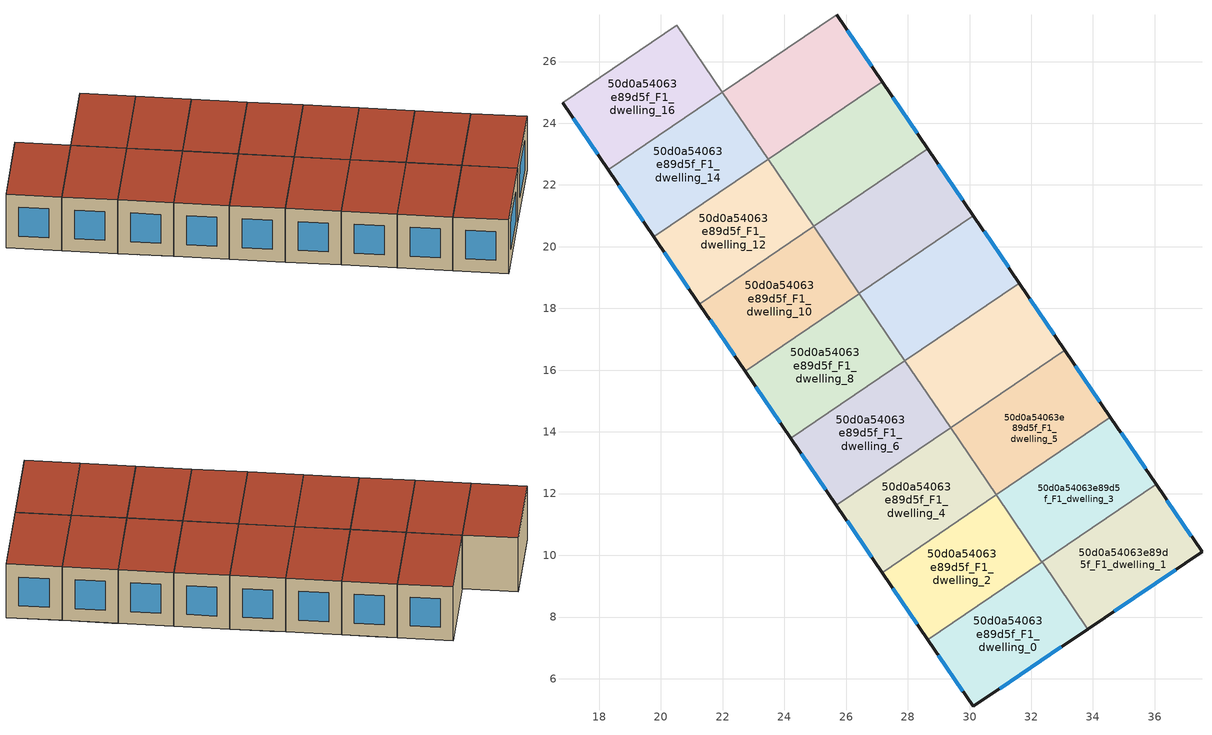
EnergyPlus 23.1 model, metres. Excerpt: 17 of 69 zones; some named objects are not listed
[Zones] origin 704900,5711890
50d0a54063e89d5f_F1_dwelling_0
 floor to 50d0a54063e89d5f_F0_dwelling_18 (EU_floor_Construction): 32.35,9.78 33.83,7.6 30.12,5.1 28.65,7.27 z3
 floor to 50d0a54063e89d5f_F0_dwelling_0 (EU_floor_Construction): 32.44,9.66 33.84,7.61 33.83,7.6 32.43,9.65 z3
 wall outside (EU_wall_Construction): 28.65,7.26 30.12,5.1 33.84,7.61 z3:6
 wall to 50d0a54063e89d5f_F1_dwelling_1 (EU_wall_Construction): 33.84,7.61 32.36,9.79 z3:6
 wall to 50d0a54063e89d5f_F1_dwelling_2 (EU_wall_Construction): 32.35,9.78 28.65,7.26 z3:6
 wall to 50d0a54063e89d5f_F1_dwelling_3 (EU_wall_Construction): 32.36,9.79 32.35,9.78 z3:6
 window (EU_Window_Construction): 30.98,5.68 32.98,7.03 / 28.99,6.76 29.78,5.6 z3.69:5.31
 roof outside (EU_roof_Construction): 33.84,7.61 32.36,9.79 28.65,7.26 30.12,5.1 z6
50d0a54063e89d5f_F1_dwelling_1
 floor to 50d0a54063e89d5f_F0_dwelling_0 (EU_floor_Construction): 36.13,12.17 37.53,10.11 33.84,7.61 32.44,9.66 z3
 floor to 50d0a54063e89d5f_F0_dwelling_1 (EU_floor_Construction): 36.05,12.3 36.13,12.17 32.44,9.66 32.36,9.79 z3
 wall outside (EU_wall_Construction): 33.84,7.61 37.53,10.11 36.05,12.3 z3:6
 wall to 50d0a54063e89d5f_F1_dwelling_3 (EU_wall_Construction): 36.05,12.3 32.36,9.79 z3:6
 window (EU_Window_Construction): 37.19,10.62 36.39,11.79 / 34.69,8.19 36.68,9.53 z3.69:5.31
 roof outside (EU_roof_Construction): 37.53,10.11 36.05,12.3 32.36,9.79 33.84,7.61 z6
50d0a54063e89d5f_F1_dwelling_10
 floor to 50d0a54063e89d5f_F0_dwelling_23 (EU_floor_Construction): 24.95,20.66 26.42,18.49 22.73,15.97 21.25,18.14 z3
 wall outside (EU_wall_Construction): 21.25,18.14 22.73,15.97 z3:6
 wall to 50d0a54063e89d5f_F1_dwelling_12 (EU_wall_Construction): 24.95,20.66 21.25,18.14 z3:6
 wall to 50d0a54063e89d5f_F1_dwelling_11 (EU_wall_Construction): 26.43,18.48 24.95,20.66 z3:6
 wall to 50d0a54063e89d5f_F1_dwelling_8 (EU_wall_Construction): 22.73,15.97 26.43,18.48 z3:6
 window (EU_Window_Construction): 21.59,17.64 22.39,16.47 z3.69:5.31
 roof outside (EU_roof_Construction): 26.43,18.48 24.95,20.66 21.25,18.14 22.73,15.97 z6
50d0a54063e89d5f_F1_dwelling_11
 floor to 50d0a54063e89d5f_F0_dwelling_5 (EU_floor_Construction): 29.15,22.44 30.13,21 26.43,18.48 25.45,19.93 z3
 floor to 50d0a54063e89d5f_F0_dwelling_6 (EU_floor_Construction): 28.65,23.17 29.15,22.44 25.45,19.93 24.95,20.66 z3
 wall outside (EU_wall_Construction): 30.13,21 28.65,23.17 z3:6
 wall to 50d0a54063e89d5f_F1_dwelling_13 (EU_wall_Construction): 28.65,23.17 24.95,20.66 z3:6
 wall to 50d0a54063e89d5f_F1_dwelling_9 (EU_wall_Construction): 26.43,18.48 30.13,21 z3:6
 window (EU_Window_Construction): 29.79,21.5 28.99,22.67 z3.69:5.31
 roof outside (EU_roof_Construction): 30.13,21 28.65,23.17 24.95,20.66 26.43,18.48 z6
50d0a54063e89d5f_F1_dwelling_12
 floor to 50d0a54063e89d5f_F0_dwelling_24 (EU_floor_Construction): 23.47,22.83 24.94,20.67 21.24,18.15 19.77,20.32 z3
 floor adiabatic (EU_floor_Construction): 24.95,20.66 21.25,18.14 20.29,19.55 21.24,18.15 z3
 wall outside (EU_wall_Construction): 19.77,20.32 21.25,18.14 z3:6
 wall to 50d0a54063e89d5f_F1_dwelling_14 (EU_wall_Construction): 23.47,22.83 19.77,20.32 z3:6
 wall to 50d0a54063e89d5f_F1_dwelling_13 (EU_wall_Construction): 24.95,20.66 23.47,22.83 z3:6
 window (EU_Window_Construction): 20.11,19.81 20.91,18.64 z3.69:5.31
 roof outside (EU_roof_Construction): 24.95,20.66 23.47,22.83 19.77,20.32 21.25,18.14 z6
50d0a54063e89d5f_F1_dwelling_13
 floor to 50d0a54063e89d5f_F0_dwelling_6 (EU_floor_Construction): 27.75,24.5 28.65,23.17 24.95,20.66 24.05,21.98 z3
 floor to 50d0a54063e89d5f_F0_dwelling_7 (EU_floor_Construction): 27.17,25.35 27.75,24.5 24.05,21.98 23.47,22.83 z3
 wall outside (EU_wall_Construction): 28.65,23.17 27.17,25.35 z3:6
 wall to 50d0a54063e89d5f_F1_dwelling_15 (EU_wall_Construction): 27.17,25.35 23.47,22.83 z3:6
 window (EU_Window_Construction): 28.31,23.68 27.51,24.85 z3.69:5.31
 roof outside (EU_roof_Construction): 28.65,23.17 27.17,25.35 23.47,22.83 24.95,20.66 z6
50d0a54063e89d5f_F1_dwelling_14
 floor to 50d0a54063e89d5f_F0_dwelling_25 (EU_floor_Construction): 21.99,25.01 23.46,22.84 19.77,20.32 18.29,22.49 z3
 wall outside (EU_wall_Construction): 18.29,22.49 19.77,20.32 z3:6
 wall to 50d0a54063e89d5f_F1_dwelling_16 (EU_wall_Construction): 21.99,25.01 18.29,22.49 z3:6
 wall to 50d0a54063e89d5f_F1_dwelling_15 (EU_wall_Construction): 23.47,22.83 21.99,25.01 z3:6
 window (EU_Window_Construction): 18.63,21.99 19.43,20.82 z3.69:5.31
 roof outside (EU_roof_Construction): 23.47,22.83 21.99,25.01 18.29,22.49 19.77,20.32 z6
50d0a54063e89d5f_F1_dwelling_15
 floor to 50d0a54063e89d5f_F0_dwelling_7 (EU_floor_Construction): 26.35,26.55 27.17,25.35 23.47,22.83 22.65,24.03 z3
 floor to 50d0a54063e89d5f_F0_dwelling_8 (EU_floor_Construction): 25.69,27.52 26.35,26.55 22.65,24.03 21.99,25.01 z3
 wall outside (EU_wall_Construction): 27.17,25.35 25.69,27.52 z3:6
 wall to 50d0a54063e89d5f_F1_dwelling_17 (EU_wall_Construction): 25.69,27.52 21.99,25.01 z3:6
 window (EU_Window_Construction): 26.83,25.85 26.03,27.02 z3.69:5.31
 roof outside (EU_roof_Construction): 27.17,25.35 25.69,27.52 21.99,25.01 23.47,22.83 z6
50d0a54063e89d5f_F1_dwelling_16
 floor outside (EU_floor_Construction): 20.51,27.18 21.99,25.01 18.29,22.49 21.99,25.01 20.51,27.18 16.81,24.67 17.94,23.01 16.81,24.67 z3
 floor to 50d0a54063e89d5f_F0_dwelling_26 (EU_floor_Construction): 20.51,27.18 21.99,25.01 18.29,22.5 16.81,24.67 z3
 wall outside (EU_wall_Construction): 16.81,24.67 18.29,22.49 z3:6
 wall to 50d0a54063e89d5f_F1_dwelling_18 (EU_wall_Construction): 20.51,27.18 16.81,24.67 z3:6
 wall to 50d0a54063e89d5f_F1_dwelling_17 (EU_wall_Construction): 21.99,25.01 20.51,27.18 z3:6
 window (EU_Window_Construction): 17.15,24.16 17.95,23 z3.69:5.31
 roof outside (EU_roof_Construction): 21.99,25.01 20.51,27.18 16.81,24.67 18.29,22.49 z6
50d0a54063e89d5f_F1_dwelling_2
 floor to 50d0a54063e89d5f_F0_dwelling_19 (EU_floor_Construction): 30.87,11.96 32.34,9.79 28.65,7.27 27.17,9.44 z3
 wall outside (EU_wall_Construction): 27.17,9.44 28.65,7.26 z3:6
 wall to 50d0a54063e89d5f_F1_dwelling_3 (EU_wall_Construction): 32.35,9.78 30.87,11.96 z3:6
 wall to 50d0a54063e89d5f_F1_dwelling_4 (EU_wall_Construction): 30.87,11.96 27.17,9.44 z3:6
 window (EU_Window_Construction): 27.51,8.94 28.31,7.77 z3.69:5.31
 roof outside (EU_roof_Construction): 32.35,9.78 30.87,11.96 27.17,9.44 28.65,7.26 z6
50d0a54063e89d5f_F1_dwelling_3
 floor to 50d0a54063e89d5f_F0_dwelling_1 (EU_floor_Construction): 34.74,14.22 36.05,12.3 32.35,9.78 31.04,11.71 z3
 floor to 50d0a54063e89d5f_F0_dwelling_2 (EU_floor_Construction): 34.57,14.47 34.74,14.22 31.04,11.71 30.87,11.96 z3
 wall outside (EU_wall_Construction): 36.05,12.3 34.57,14.47 z3:6
 wall to 50d0a54063e89d5f_F1_dwelling_5 (EU_wall_Construction): 34.57,14.47 30.87,11.96 z3:6
 window (EU_Window_Construction): 35.7,12.8 34.91,13.97 z3.69:5.31
 roof outside (EU_roof_Construction): 36.05,12.3 34.57,14.47 30.87,11.96 32.35,9.78 z6
50d0a54063e89d5f_F1_dwelling_4
 floor to 50d0a54063e89d5f_F0_dwelling_20 (EU_floor_Construction): 29.39,14.13 30.86,11.96 27.17,9.45 25.69,11.62 z3
 wall outside (EU_wall_Construction): 25.69,11.62 27.17,9.44 z3:6
 wall to 50d0a54063e89d5f_F1_dwelling_6 (EU_wall_Construction): 29.39,14.13 25.69,11.62 z3:6
 wall to 50d0a54063e89d5f_F1_dwelling_5 (EU_wall_Construction): 30.87,11.96 29.39,14.13 z3:6
 window (EU_Window_Construction): 26.03,11.11 26.83,9.94 z3.69:5.31
 roof outside (EU_roof_Construction): 30.87,11.96 29.39,14.13 25.69,11.62 27.17,9.44 z6
50d0a54063e89d5f_F1_dwelling_5
 floor to 50d0a54063e89d5f_F0_dwelling_2 (EU_floor_Construction): 33.34,16.28 34.57,14.47 30.87,11.96 29.64,13.76 z3
 floor to 50d0a54063e89d5f_F0_dwelling_3 (EU_floor_Construction): 33.09,16.65 33.34,16.28 29.64,13.76 29.39,14.13 z3
 wall outside (EU_wall_Construction): 34.57,14.47 33.09,16.65 z3:6
 wall to 50d0a54063e89d5f_F1_dwelling_7 (EU_wall_Construction): 33.09,16.65 29.39,14.13 z3:6
 window (EU_Window_Construction): 34.22,14.98 33.43,16.14 z3.69:5.31
 roof outside (EU_roof_Construction): 34.57,14.47 33.09,16.65 29.39,14.13 30.87,11.96 z6
50d0a54063e89d5f_F1_dwelling_6
 floor adiabatic (EU_floor_Construction): 27.91,16.31 29.39,14.13 25.69,11.62 24.21,13.79 z3
 wall outside (EU_wall_Construction): 24.21,13.79 25.69,11.62 z3:6
 wall to 50d0a54063e89d5f_F1_dwelling_8 (EU_wall_Construction): 27.91,16.31 24.21,13.79 z3:6
 wall to 50d0a54063e89d5f_F1_dwelling_7 (EU_wall_Construction): 29.39,14.13 27.91,16.31 z3:6
 window (EU_Window_Construction): 24.55,13.29 25.35,12.12 z3.69:5.31
 roof outside (EU_roof_Construction): 29.39,14.13 27.91,16.31 24.21,13.79 25.69,11.62 z6
50d0a54063e89d5f_F1_dwelling_7
 floor to 50d0a54063e89d5f_F0_dwelling_3 (EU_floor_Construction): 31.94,18.33 33.09,16.65 29.39,14.13 28.24,15.82 z3
 floor to 50d0a54063e89d5f_F0_dwelling_4 (EU_floor_Construction): 31.61,18.82 31.94,18.33 28.24,15.82 27.91,16.31 z3
 wall outside (EU_wall_Construction): 33.09,16.65 31.61,18.82 z3:6
 wall to 50d0a54063e89d5f_F1_dwelling_9 (EU_wall_Construction): 31.61,18.82 27.91,16.31 z3:6
 window (EU_Window_Construction): 32.75,17.15 31.95,18.32 z3.69:5.31
 roof outside (EU_roof_Construction): 33.09,16.65 31.61,18.82 27.91,16.31 29.39,14.13 z6
50d0a54063e89d5f_F1_dwelling_8
 floor adiabatic (EU_floor_Construction): 26.43,18.48 27.91,16.31 24.21,13.8 22.73,15.97 z3
 wall outside (EU_wall_Construction): 22.73,15.97 24.21,13.79 z3:6
 wall to 50d0a54063e89d5f_F1_dwelling_9 (EU_wall_Construction): 27.91,16.31 26.43,18.48 z3:6
 window (EU_Window_Construction): 23.07,15.46 23.87,14.29 z3.69:5.31
 roof outside (EU_roof_Construction): 27.91,16.31 26.43,18.48 22.73,15.97 24.21,13.79 z6
50d0a54063e89d5f_F1_dwelling_9
 floor to 50d0a54063e89d5f_F0_dwelling_4 (EU_floor_Construction): 30.54,20.39 31.61,18.82 27.91,16.31 26.85,17.87 z3
 floor to 50d0a54063e89d5f_F0_dwelling_5 (EU_floor_Construction): 30.13,21 30.54,20.39 26.85,17.87 26.43,18.48 z3
 wall outside (EU_wall_Construction): 31.61,18.82 30.13,21 z3:6
 window (EU_Window_Construction): 31.27,19.33 30.47,20.5 z3.69:5.31
 roof outside (EU_roof_Construction): 31.61,18.82 30.13,21 26.43,18.48 27.91,16.31 z6
[Building]
EU S2 Campaign: North Axis=0; Terrain=City; Solar Distribution=FullExterior
[Site:Location]
London: Latitude=51.5; Longitude=-0.5; Time Zone=0; Elevation=25
[SizingPeriod:WeatherFileDays]
AnnualSizingPeriod: Begin Month=1; Begin Day of Month=1; End Month=12; End Day of Month=31; Day of Week for Start Day=Monday; Use Weather File Daylight Saving Period=No; Use Weather File Rain and Snow Indicators=No
[MATERIAL]
EU_InternalMass_Material: Roughness=MediumRough; Thickness=0.1; Conductivity=1; Density=1800; Specific Heat=900; Thermal Absorptance=0.9; Solar Absorptance=0.7; Visible Absorptance=0.7
[MATERIAL:NOMASS] Roughness=MediumRough; Thermal Absorptance=0.9; Solar Absorptance=0.7; Visible Absorptance=0.7
Name | Thermal Resistance
EU_wall_NoMass | 0.635353
EU_roof_NoMass | 0.675062
EU_floor_NoMass | 1.96382
[WINDOWMATERIAL:SIMPLEGLAZINGSYSTEM]
EU_Window_SimpleGlazing: UFactor=2.96269; Solar Heat Gain Coefficient=0.76; Visible Transmittance=0.76
[CONSTRUCTION]
EU_wall_Construction: EU_wall_NoMass
EU_roof_Construction: EU_roof_NoMass
EU_floor_Construction: EU_floor_NoMass
EU_InternalMass_Construction: EU_InternalMass_Material
EU_Window_Construction: EU_Window_SimpleGlazing
[ZONE] Type=1; Multiplier=1; Ceiling Height=autocalculate; Floor Area=autocalculate; Part of Total Floor Area=Yes
Name | Volume
50d0a54063e89d5f_F1_dwelling_0 | 35.3079
50d0a54063e89d5f_F1_dwelling_1; 50d0a54063e89d5f_F1_dwelling_11; 50d0a54063e89d5f_F1_dwelling_13; 50d0a54063e89d5f_F1_dwelling_7 | 35.3064
50d0a54063e89d5f_F1_dwelling_10 | 35.302
50d0a54063e89d5f_F1_dwelling_12; 50d0a54063e89d5f_F1_dwelling_14 | 35.3137
50d0a54063e89d5f_F1_dwelling_15; 50d0a54063e89d5f_F1_dwelling_6 | 35.3071
50d0a54063e89d5f_F1_dwelling_16 | 35.313
50d0a54063e89d5f_F1_dwelling_2 | 35.321
50d0a54063e89d5f_F1_dwelling_3 | 35.3145
50d0a54063e89d5f_F1_dwelling_4 | 35.3093
50d0a54063e89d5f_F1_dwelling_5 | 35.3108
50d0a54063e89d5f_F1_dwelling_8 | 35.3174
50d0a54063e89d5f_F1_dwelling_9 | 35.3115
[INTERNALMASS] Construction=EU_InternalMass_Construction
Name | Zone or ZoneList | Surface Area
50d0a54063e89d5f_F1_dwelling_0_EU_InternalMass | 50d0a54063e89d5f_F1_dwelling_0 | 11.7691
50d0a54063e89d5f_F1_dwelling_1_EU_InternalMass | 50d0a54063e89d5f_F1_dwelling_1 | 11.769
50d0a54063e89d5f_F1_dwelling_2_EU_InternalMass | 50d0a54063e89d5f_F1_dwelling_2 | 11.7736
50d0a54063e89d5f_F1_dwelling_3_EU_InternalMass | 50d0a54063e89d5f_F1_dwelling_3 | 11.7715
50d0a54063e89d5f_F1_dwelling_4_EU_InternalMass | 50d0a54063e89d5f_F1_dwelling_4 | 11.7703
50d0a54063e89d5f_F1_dwelling_5_EU_InternalMass | 50d0a54063e89d5f_F1_dwelling_5 | 11.7707
50d0a54063e89d5f_F1_dwelling_6_EU_InternalMass | 50d0a54063e89d5f_F1_dwelling_6 | 11.7679
50d0a54063e89d5f_F1_dwelling_7_EU_InternalMass | 50d0a54063e89d5f_F1_dwelling_7 | 11.7686
50d0a54063e89d5f_F1_dwelling_8_EU_InternalMass | 50d0a54063e89d5f_F1_dwelling_8 | 11.7725
50d0a54063e89d5f_F1_dwelling_9_EU_InternalMass | 50d0a54063e89d5f_F1_dwelling_9 | 11.7707
50d0a54063e89d5f_F1_dwelling_10_EU_InternalMass | 50d0a54063e89d5f_F1_dwelling_10 | 11.7677
50d0a54063e89d5f_F1_dwelling_11_EU_InternalMass | 50d0a54063e89d5f_F1_dwelling_11 | 11.7688
50d0a54063e89d5f_F1_dwelling_12_EU_InternalMass | 50d0a54063e89d5f_F1_dwelling_12 | 11.7707
50d0a54063e89d5f_F1_dwelling_13_EU_InternalMass | 50d0a54063e89d5f_F1_dwelling_13 | 11.7685
50d0a54063e89d5f_F1_dwelling_14_EU_InternalMass | 50d0a54063e89d5f_F1_dwelling_14 | 11.7708
50d0a54063e89d5f_F1_dwelling_15_EU_InternalMass | 50d0a54063e89d5f_F1_dwelling_15 | 11.7687
50d0a54063e89d5f_F1_dwelling_16_EU_InternalMass | 50d0a54063e89d5f_F1_dwelling_16 | 11.7714
[OTHEREQUIPMENT] Fuel Type=Electricity; Design Level Calculation Method=Watts/Area; Power per Zone Floor Area=1; Fraction Latent=0; Fraction Radiant=0; Fraction Lost=0; Carbon Dioxide Generation Rate=0; EndUse Subcategory=EU_Step8_InternalGains
Name | Zone or ZoneList or Space or SpaceList | Schedule
EU_Step8_InternalGain_50d0a54063e89d5f_F1_dwelling_0_f000 | 50d0a54063e89d5f_F1_dwelling_0 | EU_Step8_GainSchedule_50d0a54063e89d5f_F1_dwelling_0_f000
EU_Step8_InternalGain_50d0a54063e89d5f_F1_dwelling_1_f000 | 50d0a54063e89d5f_F1_dwelling_1 | EU_Step8_GainSchedule_50d0a54063e89d5f_F1_dwelling_1_f000
EU_Step8_InternalGain_50d0a54063e89d5f_F1_dwelling_2_f000 | 50d0a54063e89d5f_F1_dwelling_2 | EU_Step8_GainSchedule_50d0a54063e89d5f_F1_dwelling_2_f000
EU_Step8_InternalGain_50d0a54063e89d5f_F1_dwelling_3_f000 | 50d0a54063e89d5f_F1_dwelling_3 | EU_Step8_GainSchedule_50d0a54063e89d5f_F1_dwelling_3_f000
EU_Step8_InternalGain_50d0a54063e89d5f_F1_dwelling_4_f000 | 50d0a54063e89d5f_F1_dwelling_4 | EU_Step8_GainSchedule_50d0a54063e89d5f_F1_dwelling_4_f000
EU_Step8_InternalGain_50d0a54063e89d5f_F1_dwelling_5_f000 | 50d0a54063e89d5f_F1_dwelling_5 | EU_Step8_GainSchedule_50d0a54063e89d5f_F1_dwelling_5_f000
EU_Step8_InternalGain_50d0a54063e89d5f_F1_dwelling_6_f000 | 50d0a54063e89d5f_F1_dwelling_6 | EU_Step8_GainSchedule_50d0a54063e89d5f_F1_dwelling_6_f000
EU_Step8_InternalGain_50d0a54063e89d5f_F1_dwelling_7_f000 | 50d0a54063e89d5f_F1_dwelling_7 | EU_Step8_GainSchedule_50d0a54063e89d5f_F1_dwelling_7_f000
EU_Step8_InternalGain_50d0a54063e89d5f_F1_dwelling_8_f000 | 50d0a54063e89d5f_F1_dwelling_8 | EU_Step8_GainSchedule_50d0a54063e89d5f_F1_dwelling_8_f000
EU_Step8_InternalGain_50d0a54063e89d5f_F1_dwelling_9_f000 | 50d0a54063e89d5f_F1_dwelling_9 | EU_Step8_GainSchedule_50d0a54063e89d5f_F1_dwelling_9_f000
EU_Step8_InternalGain_50d0a54063e89d5f_F1_dwelling_10_f000 | 50d0a54063e89d5f_F1_dwelling_10 | EU_Step8_GainSchedule_50d0a54063e89d5f_F1_dwelling_10_f000
EU_Step8_InternalGain_50d0a54063e89d5f_F1_dwelling_11_f000 | 50d0a54063e89d5f_F1_dwelling_11 | EU_Step8_GainSchedule_50d0a54063e89d5f_F1_dwelling_11_f000
EU_Step8_InternalGain_50d0a54063e89d5f_F1_dwelling_12_f000 | 50d0a54063e89d5f_F1_dwelling_12 | EU_Step8_GainSchedule_50d0a54063e89d5f_F1_dwelling_12_f000
EU_Step8_InternalGain_50d0a54063e89d5f_F1_dwelling_13_f000 | 50d0a54063e89d5f_F1_dwelling_13 | EU_Step8_GainSchedule_50d0a54063e89d5f_F1_dwelling_13_f000
EU_Step8_InternalGain_50d0a54063e89d5f_F1_dwelling_14_f000 | 50d0a54063e89d5f_F1_dwelling_14 | EU_Step8_GainSchedule_50d0a54063e89d5f_F1_dwelling_14_f000
EU_Step8_InternalGain_50d0a54063e89d5f_F1_dwelling_15_f000 | 50d0a54063e89d5f_F1_dwelling_15 | EU_Step8_GainSchedule_50d0a54063e89d5f_F1_dwelling_15_f000
EU_Step8_InternalGain_50d0a54063e89d5f_F1_dwelling_16_f000 | 50d0a54063e89d5f_F1_dwelling_16 | EU_Step8_GainSchedule_50d0a54063e89d5f_F1_dwelling_16_f000
[ZONEVENTILATION:DESIGNFLOWRATE] Schedule=EU_AlwaysOn; Design Flow Rate Calculation Method=AirChanges/Hour; Air Changes per Hour=0.555504; Ventilation Type=Natural; Fan Pressure Rise=0; Fan Total Efficiency=1; Constant Term Coefficient=1; Temperature Term Coefficient=0; Velocity Term Coefficient=0; Velocity Squared Term Coefficient=0; Minimum Indoor Temperature=-100; Maximum Indoor Temperature=100; Delta Temperature=-100; Minimum Outdoor Temperature=-100; Maximum Outdoor Temperature=100; Maximum Wind Speed=40
Name | Zone or ZoneList or Space or SpaceList
EU_ConstantAir_50d0a54063e89d5f_F1_dwelling_0 | 50d0a54063e89d5f_F1_dwelling_0
EU_ConstantAir_50d0a54063e89d5f_F1_dwelling_1 | 50d0a54063e89d5f_F1_dwelling_1
EU_ConstantAir_50d0a54063e89d5f_F1_dwelling_2 | 50d0a54063e89d5f_F1_dwelling_2
EU_ConstantAir_50d0a54063e89d5f_F1_dwelling_3 | 50d0a54063e89d5f_F1_dwelling_3
EU_ConstantAir_50d0a54063e89d5f_F1_dwelling_4 | 50d0a54063e89d5f_F1_dwelling_4
EU_ConstantAir_50d0a54063e89d5f_F1_dwelling_5 | 50d0a54063e89d5f_F1_dwelling_5
EU_ConstantAir_50d0a54063e89d5f_F1_dwelling_6 | 50d0a54063e89d5f_F1_dwelling_6
EU_ConstantAir_50d0a54063e89d5f_F1_dwelling_7 | 50d0a54063e89d5f_F1_dwelling_7
EU_ConstantAir_50d0a54063e89d5f_F1_dwelling_8 | 50d0a54063e89d5f_F1_dwelling_8
EU_ConstantAir_50d0a54063e89d5f_F1_dwelling_9 | 50d0a54063e89d5f_F1_dwelling_9
EU_ConstantAir_50d0a54063e89d5f_F1_dwelling_10 | 50d0a54063e89d5f_F1_dwelling_10
EU_ConstantAir_50d0a54063e89d5f_F1_dwelling_11 | 50d0a54063e89d5f_F1_dwelling_11
EU_ConstantAir_50d0a54063e89d5f_F1_dwelling_12 | 50d0a54063e89d5f_F1_dwelling_12
EU_ConstantAir_50d0a54063e89d5f_F1_dwelling_13 | 50d0a54063e89d5f_F1_dwelling_13
EU_ConstantAir_50d0a54063e89d5f_F1_dwelling_14 | 50d0a54063e89d5f_F1_dwelling_14
EU_ConstantAir_50d0a54063e89d5f_F1_dwelling_15 | 50d0a54063e89d5f_F1_dwelling_15
EU_ConstantAir_50d0a54063e89d5f_F1_dwelling_16 | 50d0a54063e89d5f_F1_dwelling_16
[HVACTEMPLATE:ZONE:IDEALLOADSAIRSYSTEM] System Availability Schedule=EU_AlwaysOn; Maximum Heating Supply Air Temperature=50; Minimum Cooling Supply Air Temperature=13; Maximum Heating Supply Air Humidity Ratio=0.0156; Minimum Cooling Supply Air Humidity Ratio=0.0077; Heating Limit=NoLimit; Cooling Limit=NoLimit; Heating Availability Schedule=EU_AlwaysOn; Cooling Availability Schedule=EU_CoolingOff; Dehumidification Control Type=ConstantSensibleHeatRatio; Cooling Sensible Heat Ratio=0.7; Dehumidification Setpoint=60; Humidification Control Type=None; Humidification Setpoint=30; Outdoor Air Method=None; Outdoor Air Flow Rate per Person=0.00944; Outdoor Air Flow Rate per Zone Floor Area=0; Outdoor Air Flow Rate per Zone=0; Demand Controlled Ventilation Type=None; Outdoor Air Economizer Type=NoEconomizer; Heat Recovery Type=None; Sensible Heat Recovery Effectiveness=0.7; Latent Heat Recovery Effectiveness=0.65
Name | Template Thermostat
50d0a54063e89d5f_F1_dwelling_0 | EU_HeatOnly_50d0a54063e89d5f_F1_dwelling_0
50d0a54063e89d5f_F1_dwelling_1 | EU_HeatOnly_50d0a54063e89d5f_F1_dwelling_1
50d0a54063e89d5f_F1_dwelling_2 | EU_HeatOnly_50d0a54063e89d5f_F1_dwelling_2
50d0a54063e89d5f_F1_dwelling_3 | EU_HeatOnly_50d0a54063e89d5f_F1_dwelling_3
50d0a54063e89d5f_F1_dwelling_4 | EU_HeatOnly_50d0a54063e89d5f_F1_dwelling_4
50d0a54063e89d5f_F1_dwelling_5 | EU_HeatOnly_50d0a54063e89d5f_F1_dwelling_5
50d0a54063e89d5f_F1_dwelling_6 | EU_HeatOnly_50d0a54063e89d5f_F1_dwelling_6
50d0a54063e89d5f_F1_dwelling_7 | EU_HeatOnly_50d0a54063e89d5f_F1_dwelling_7
50d0a54063e89d5f_F1_dwelling_8 | EU_HeatOnly_50d0a54063e89d5f_F1_dwelling_8
50d0a54063e89d5f_F1_dwelling_9 | EU_HeatOnly_50d0a54063e89d5f_F1_dwelling_9
50d0a54063e89d5f_F1_dwelling_10 | EU_HeatOnly_50d0a54063e89d5f_F1_dwelling_10
50d0a54063e89d5f_F1_dwelling_11 | EU_HeatOnly_50d0a54063e89d5f_F1_dwelling_11
50d0a54063e89d5f_F1_dwelling_12 | EU_HeatOnly_50d0a54063e89d5f_F1_dwelling_12
50d0a54063e89d5f_F1_dwelling_13 | EU_HeatOnly_50d0a54063e89d5f_F1_dwelling_13
50d0a54063e89d5f_F1_dwelling_14 | EU_HeatOnly_50d0a54063e89d5f_F1_dwelling_14
50d0a54063e89d5f_F1_dwelling_15 | EU_HeatOnly_50d0a54063e89d5f_F1_dwelling_15
50d0a54063e89d5f_F1_dwelling_16 | EU_HeatOnly_50d0a54063e89d5f_F1_dwelling_16
[SIZING:ZONE] Zone Cooling Design Supply Air Temperature Input Method=SupplyAirTemperature; Zone Cooling Design Supply Air Temperature=13; Zone Heating Design Supply Air Temperature Input Method=SupplyAirTemperature; Zone Heating Design Supply Air Temperature=50; Zone Cooling Design Supply Air Humidity Ratio=0.008; Zone Heating Design Supply Air Humidity Ratio=0.008; Cooling Design Air Flow Method=DesignDay; Cooling Design Air Flow Rate=0; Cooling Minimum Air Flow per Zone Floor Area=0.000762; Cooling Minimum Air Flow=0; Cooling Minimum Air Flow Fraction=0.2; Heating Design Air Flow Method=DesignDay; Heating Design Air Flow Rate=0; Heating Maximum Air Flow per Zone Floor Area=0.002032; Heating Maximum Air Flow=0.141576; Heating Maximum Air Flow Fraction=0.3; Account for Dedicated Outdoor Air System=No; Dedicated Outdoor Air System Control Strategy=NeutralSupplyAir; Dedicated Outdoor Air Low Setpoint Temperature for Design=autosize; Dedicated Outdoor Air High Setpoint Temperature for Design=autosize; Zone Load Sizing Method=Sensible Load Only No Latent Load; Zone Latent Cooling Design Supply Air Humidity Ratio Input Method=HumidityRatioDifference; Zone Cooling Design Supply Air Humidity Ratio Difference=0.005; Zone Latent Heating Design Supply Air Humidity Ratio Input Method=HumidityRatioDifference; Zone Humidification Design Supply Air Humidity Ratio Difference=0.005
50d0a54063e89d5f_F1_dwelling_0; 50d0a54063e89d5f_F1_dwelling_1; 50d0a54063e89d5f_F1_dwelling_2; 50d0a54063e89d5f_F1_dwelling_3; 50d0a54063e89d5f_F1_dwelling_4; 50d0a54063e89d5f_F1_dwelling_5; 50d0a54063e89d5f_F1_dwelling_6; 50d0a54063e89d5f_F1_dwelling_7; 50d0a54063e89d5f_F1_dwelling_8; 50d0a54063e89d5f_F1_dwelling_9; 50d0a54063e89d5f_F1_dwelling_10; 50d0a54063e89d5f_F1_dwelling_11; 50d0a54063e89d5f_F1_dwelling_12; 50d0a54063e89d5f_F1_dwelling_13; 50d0a54063e89d5f_F1_dwelling_14; 50d0a54063e89d5f_F1_dwelling_15; 50d0a54063e89d5f_F1_dwelling_16
[SCHEDULE:CONSTANT]
Name | Hourly Value
EU_AlwaysOn | 1
EU_CoolingOff | 0
[SCHEDULE:FILE] Column Number=1; Rows to Skip at Top=0; Number of Hours of Data=8760; Column Separator=Comma; Interpolate to Timestep=No; Minutes per Item=60; Adjust Schedule for Daylight Savings=Yes
Name | File
EU_Step8_GainSchedule_50d0a54063e89d5f_F1_dwelling_0_f000 | ../../schedules/50d0a54063e89d5f/50d0a54063e89d5f_F1_dwelling_0_f000_gain.csv
EU_Step8_GainSchedule_50d0a54063e89d5f_F1_dwelling_1_f000 | ../../schedules/50d0a54063e89d5f/50d0a54063e89d5f_F1_dwelling_1_f000_gain.csv
EU_Step8_GainSchedule_50d0a54063e89d5f_F1_dwelling_2_f000 | ../../schedules/50d0a54063e89d5f/50d0a54063e89d5f_F1_dwelling_2_f000_gain.csv
EU_Step8_GainSchedule_50d0a54063e89d5f_F1_dwelling_3_f000 | ../../schedules/50d0a54063e89d5f/50d0a54063e89d5f_F1_dwelling_3_f000_gain.csv
EU_Step8_GainSchedule_50d0a54063e89d5f_F1_dwelling_4_f000 | ../../schedules/50d0a54063e89d5f/50d0a54063e89d5f_F1_dwelling_4_f000_gain.csv
EU_Step8_GainSchedule_50d0a54063e89d5f_F1_dwelling_5_f000 | ../../schedules/50d0a54063e89d5f/50d0a54063e89d5f_F1_dwelling_5_f000_gain.csv
EU_Step8_GainSchedule_50d0a54063e89d5f_F1_dwelling_6_f000 | ../../schedules/50d0a54063e89d5f/50d0a54063e89d5f_F1_dwelling_6_f000_gain.csv
EU_Step8_GainSchedule_50d0a54063e89d5f_F1_dwelling_7_f000 | ../../schedules/50d0a54063e89d5f/50d0a54063e89d5f_F1_dwelling_7_f000_gain.csv
EU_Step8_GainSchedule_50d0a54063e89d5f_F1_dwelling_8_f000 | ../../schedules/50d0a54063e89d5f/50d0a54063e89d5f_F1_dwelling_8_f000_gain.csv
EU_Step8_GainSchedule_50d0a54063e89d5f_F1_dwelling_9_f000 | ../../schedules/50d0a54063e89d5f/50d0a54063e89d5f_F1_dwelling_9_f000_gain.csv
EU_Step8_GainSchedule_50d0a54063e89d5f_F1_dwelling_10_f000 | ../../schedules/50d0a54063e89d5f/50d0a54063e89d5f_F1_dwelling_10_f000_gain.csv
EU_Step8_GainSchedule_50d0a54063e89d5f_F1_dwelling_11_f000 | ../../schedules/50d0a54063e89d5f/50d0a54063e89d5f_F1_dwelling_11_f000_gain.csv
EU_Step8_GainSchedule_50d0a54063e89d5f_F1_dwelling_12_f000 | ../../schedules/50d0a54063e89d5f/50d0a54063e89d5f_F1_dwelling_12_f000_gain.csv
EU_Step8_GainSchedule_50d0a54063e89d5f_F1_dwelling_13_f000 | ../../schedules/50d0a54063e89d5f/50d0a54063e89d5f_F1_dwelling_13_f000_gain.csv
EU_Step8_GainSchedule_50d0a54063e89d5f_F1_dwelling_14_f000 | ../../schedules/50d0a54063e89d5f/50d0a54063e89d5f_F1_dwelling_14_f000_gain.csv
EU_Step8_GainSchedule_50d0a54063e89d5f_F1_dwelling_15_f000 | ../../schedules/50d0a54063e89d5f/50d0a54063e89d5f_F1_dwelling_15_f000_gain.csv
EU_Step8_GainSchedule_50d0a54063e89d5f_F1_dwelling_16_f000 | ../../schedules/50d0a54063e89d5f/50d0a54063e89d5f_F1_dwelling_16_f000_gain.csv
